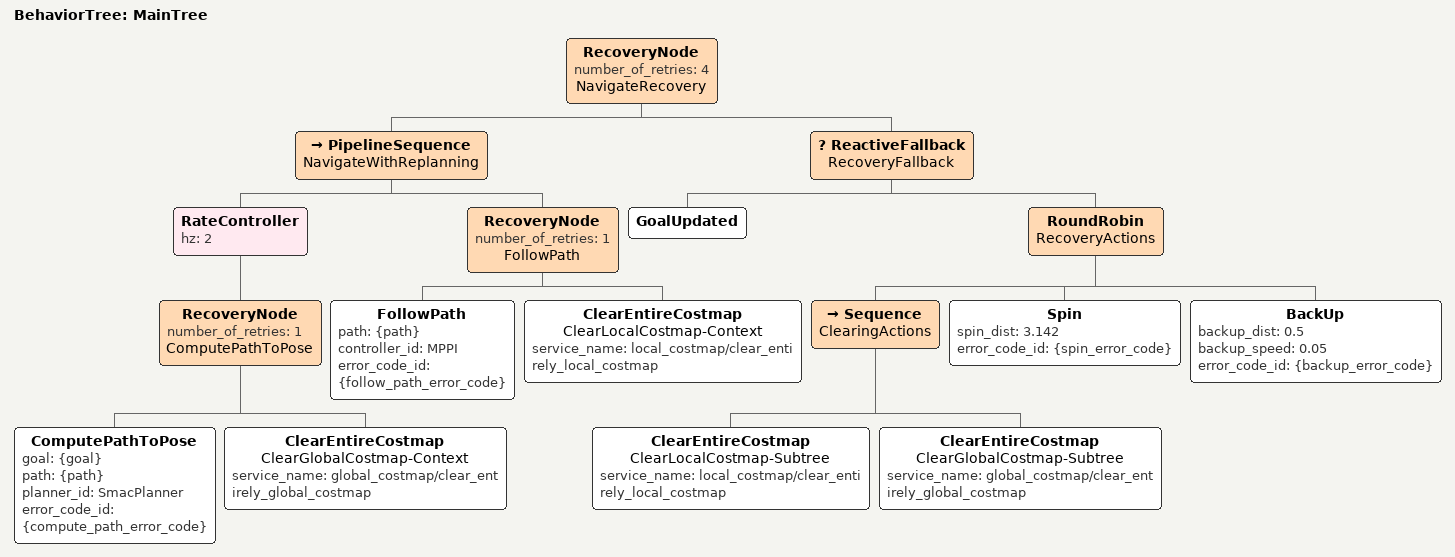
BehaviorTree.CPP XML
<?xml version="1.0" encoding="UTF-8"?>
<!-- generated by mission_runner: template=navigate_with_recovery retries=4 recoveries=clear_costmap,spin,backup -->
<root BTCPP_format="4" main_tree_to_execute="MainTree">
  <BehaviorTree ID="MainTree">
    <RecoveryNode number_of_retries="4" name="NavigateRecovery">
      <PipelineSequence name="NavigateWithReplanning">
        <RateController hz="2">
          <RecoveryNode number_of_retries="1" name="ComputePathToPose">
            <ComputePathToPose goal="{goal}" path="{path}" planner_id="SmacPlanner" error_code_id="{compute_path_error_code}"/>
            <ClearEntireCostmap name="ClearGlobalCostmap-Context" service_name="global_costmap/clear_entirely_global_costmap"/>
          </RecoveryNode>
        </RateController>
        <RecoveryNode number_of_retries="1" name="FollowPath">
          <FollowPath path="{path}" controller_id="MPPI" error_code_id="{follow_path_error_code}"/>
          <ClearEntireCostmap name="ClearLocalCostmap-Context" service_name="local_costmap/clear_entirely_local_costmap"/>
        </RecoveryNode>
      </PipelineSequence>
      <ReactiveFallback name="RecoveryFallback">
        <GoalUpdated/>
        <RoundRobin name="RecoveryActions">
          <Sequence name="ClearingActions">
            <ClearEntireCostmap name="ClearLocalCostmap-Subtree" service_name="local_costmap/clear_entirely_local_costmap"/>
            <ClearEntireCostmap name="ClearGlobalCostmap-Subtree" service_name="global_costmap/clear_entirely_global_costmap"/>
          </Sequence>
          <Spin spin_dist="3.142" error_code_id="{spin_error_code}"/>
          <BackUp backup_dist="0.5" backup_speed="0.05" error_code_id="{backup_error_code}"/>
        </RoundRobin>
      </ReactiveFallback>
    </RecoveryNode>
  </BehaviorTree>
</root>
